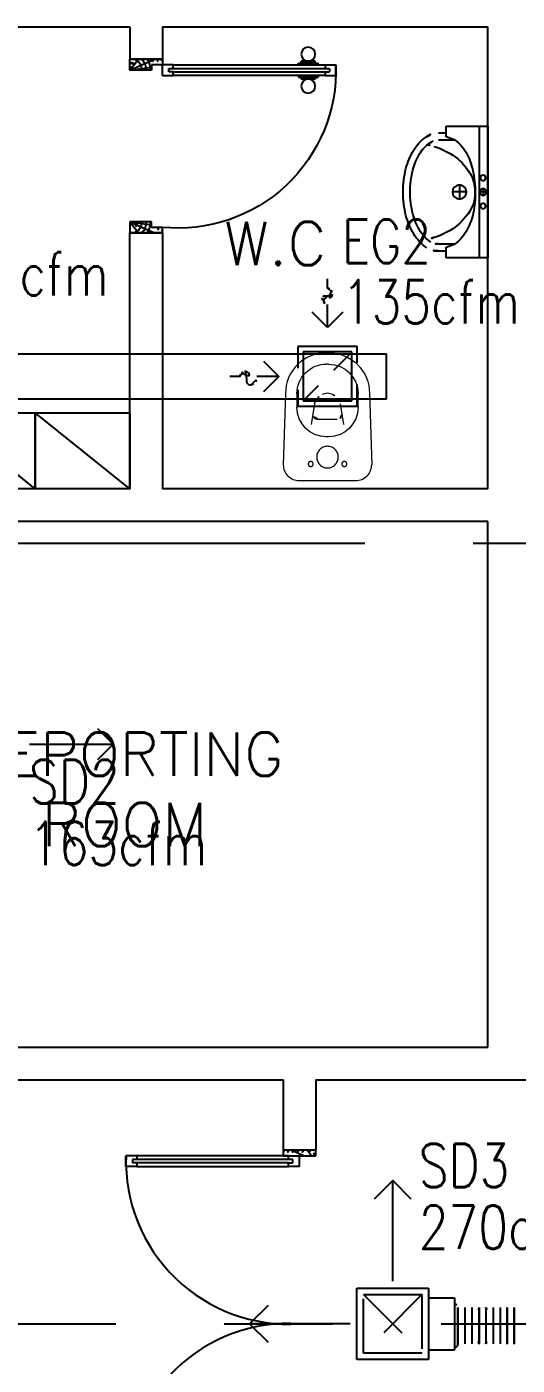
# Model space of a CAD drawing. Extents: x 417866230.2 to 417866327.8, y 43498045.5 to 43498135.4.
# Drawn here: x 417866267.89 to 417866270.15, y 43498110.93 to 43498117.1 of the extents above; entities that cross this region are included whole.
import ezdxf
from ezdxf.enums import TextEntityAlignment as Align

# ---------------------------------------------------------------- set-up
doc = ezdxf.new("R2010")
doc.units = 0
doc.header["$MEASUREMENT"] = 0
for name, pattern in [('CENTERX2', [4, 2.5, -0.5, 0.5, -0.5]), ('HIDDEN', [0.375, 0.25, -0.125]), ('HIDDEN2', [0.1875, 0.125, -0.0625])]:
    doc.linetypes.add(name, pattern=pattern)
doc.layers.get('0').update_dxf_attribs({"linetype": 'CONTINUOUS'})
for name, color, linetype in [('AXES', 11, 'CENTERX2'), ('DOOR', 9, 'CONTINUOUS'), ('E-PANELBX', 9, 'CONTINUOUS'), ('EXDUCT', 10, 'CONTINUOUS'), ('FIX', 9, 'CONTINUOUS'), ('HAT', 12, 'CONTINUOUS'), ('M-AC-FLEX', 3, 'CONTINUOUS'), ('M-EGU.', 2, 'CONTINUOUS'), ('RM-NAME', 9, 'CONTINUOUS'), ('SCD', 2, 'CONTINUOUS'), ('SUNI-FUR', 9, 'CONTINUOUS'), ('WALL', 4, 'CONTINUOUS')]:
    doc.layers.add(name, color=color, linetype=linetype)
doc.styles.add('ROMANS', font='ROMANS.shx', dxfattribs={"width": 0.6})

# ---------------------------------------------------------------- blocks, each defined once
blk = doc.blocks.new('A$C6F293607')
at = {"layer": 'DOOR', "color": 0, "linetype": 'ByBlock'}
for p, q in [((80.9, 875), (130.9, 875)), ((130.9, 875), (80.9, 875)), ((80.9, 825), (80.9, 875)), ((130.9, 825), (130.9, 875)), ((1630.9, 875), (1580.9, 875)), ((1580.9, 875), (1630.9, 875)), ((1580.9, 825), (1580.9, 875)), ((1630.9, 825), (1630.9, 875)), ((80.9, 825), (97.9, 825)), ((97.9, 845), (113.9, 845)), ((97.9, 825), (97.9, 845)), ((113.9, 825), (113.9, 845)), ((113.9, 825), (130.9, 825)), ((1597.9, 825), (1580.9, 825)), ((1613.9, 845), (1597.9, 845)), ((1597.9, 825), (1597.9, 845)), ((1613.9, 825), (1613.9, 845)), ((1630.9, 825), (1613.9, 825)), ((73.7, 780), (64.7, 780)), ((64.7, 780), (64.7, 715.2)), ((80.9, 792.6), (73.7, 792.6)), ((73.7, 702.6), (73.7, 792.6)), ((73.7, 780), (73.7, 715.2)), ((130.9, 792.6), (138.1, 792.6)), ((138.1, 702.6), (138.1, 792.6)), ((138.1, 780), (147.1, 780)), ((138.1, 780), (138.1, 715.2)), ((147.1, 780), (147.1, 715.2)), ((73.7, 715.2), (64.7, 715.2)), ((80.9, 702.6), (73.7, 702.6)), ((130.9, 702.6), (138.1, 702.6)), ((138.1, 715.2), (147.1, 715.2)), ((55.9, 0), (55.9, 150)), ((55.9, 150), (80.9, 150)), ((80.9, 150), (80.9, 0)), ((97.9, 125), (80.9, 125)), ((80.9, 125), (80.9, 75)), ((97.9, 105), (97.9, 125)), ((130.9, 125), (113.9, 125)), ((113.9, 125), (113.9, 105)), ((130.9, 75), (130.9, 125)), ((1580.9, 125), (1597.9, 125)), ((1580.9, 75), (1580.9, 125)), ((1597.9, 125), (1597.9, 105)), ((1613.9, 125), (1630.9, 125)), ((1613.9, 105), (1613.9, 125)), ((1655.9, 150), (1630.9, 150)), ((1630.9, 150), (1630.9, 0)), ((1630.9, 125), (1630.9, 75)), ((1655.9, 0), (1655.9, 150)), ((130.9, 75), (80.9, 75)), ((113.9, 105), (97.9, 105)), ((1580.9, 75), (1630.9, 75)), ((1597.9, 105), (1613.9, 105)), ((80.9, 0), (55.9, 0)), ((1630.9, 0), (1655.9, 0))]:
    blk.add_line(p, q, dxfattribs=at)
at = {"layer": 'DOOR', "linetype": 'ByBlock'}
for p, q in [((80.9, 125), (80.9, 825)), ((97.9, 125), (97.9, 825)), ((113.9, 125), (113.9, 825)), ((130.9, 825), (130.9, 125)), ((1580.9, 825), (1580.9, 125)), ((1597.9, 125), (1597.9, 825)), ((1613.9, 125), (1613.9, 825)), ((1630.9, 125), (1630.9, 825))]:
    blk.add_line(p, q, dxfattribs=at)
at = {"layer": 'DOOR', "color": 9, "linetype": 'ByBlock'}
for p, q in [((80.9, 56.9), (55.9, 113.7)), ((1630.9, 56.9), (1655.9, 113.7)), ((80.9, 20.1), (55.9, 40.1)), ((1630.9, 20.1), (1655.9, 40.1))]:
    blk.add_line(p, q, dxfattribs=at)
at = {"layer": 'DOOR', "color": 0, "linetype": 'ByBlock'}
for centre in [(32.4, 747.6), (179.5, 747.6)]:
    blk.add_circle(centre, 32.4, dxfattribs=at)
at = {"layer": 'DOOR', "linetype": 'HIDDEN', "ltscale": 0.5}
for centre, start, end in [((105.9, 123.8), 356.27506, 91.90618), ((1605.9, 123.8), 88.09382, 183.72494)]:
    blk.add_arc(centre, 751.6, start, end, dxfattribs=at)
at = {"layer": 'DOOR', "color": 9, "linetype": 'ByBlock'}
for centre, radius, start, end in [((105.9, 0), 154.4, 103.71423, 108.89471), ((105.9, 0), 134.4, 100.71998, 111.84015), ((1605.9, 0), 134.4, 68.15985, 79.28002), ((1605.9, 0), 154.4, 71.10529, 76.28577), ((105.9, 0), 114.4, 102.62257, 115.91616), ((105.9, 0), 94.4, 105.35656, 121.98181), ((105.9, 0), 74.4, 109.63413, 132.22357), ((1605.9, 0), 114.4, 64.08384, 77.37743), ((1605.9, 0), 94.4, 58.01819, 74.64344), ((1605.9, 0), 74.4, 47.77643, 70.36587), ((105.9, 0), 54.4, 117.35758, 156.79262), ((105.9, 0), 34.4, 136.61069, 180), ((1605.9, 0), 54.4, 23.20738, 62.64242), ((1605.9, 0), 34.4, 0, 43.38931)]:
    blk.add_arc(centre, radius, start, end, dxfattribs=at)
blk = doc.blocks.new('RM1')
at = {"layer": 'RM-NAME', "style": 'ROMANS'}
for tag, p in [('ROOMNAME1', (0, 323.8)), ('ROOMNAME2', (0, 0))]:
    blk.add_attdef(tag, text='', height=200, dxfattribs=at).set_placement(p, align=Align.MIDDLE)
blk = doc.blocks.new('A$C3CD36B94')
at = {"layer": 'DOOR', "color": 0, "linetype": 'ByBlock'}
for p, q in [((105.9, 950.4), (55.9, 950.4)), ((55.9, 800.4), (55.9, 950.4)), ((105.9, 850.4), (105.9, 950.4)), ((805.9, 950.4), (855.9, 950.4)), ((805.9, 850.4), (805.9, 950.4)), ((855.9, 800.4), (855.9, 950.4)), ((855.9, 950.4), (855.9, 800.4)), ((80.9, 850.4), (105.9, 850.4)), ((80.9, 800.4), (80.9, 850.4)), ((830.9, 850.4), (805.9, 850.4)), ((830.9, 800.4), (830.9, 850.4)), ((55.9, 800.4), (80.9, 800.4)), ((130.9, 800.4), (80.9, 800.4)), ((80.9, 750.4), (80.9, 800.4)), ((97.9, 750.4), (80.9, 750.4)), ((113.9, 770.4), (97.9, 770.4)), ((97.9, 770.4), (97.9, 750.4)), ((113.9, 750.4), (113.9, 770.4)), ((130.9, 750.4), (113.9, 750.4)), ((130.9, 800.4), (130.9, 750.4)), ((855.9, 800.4), (830.9, 800.4)), ((64.7, 95.4), (64.7, 160.2)), ((73.7, 160.2), (64.7, 160.2)), ((73.7, 172.8), (73.7, 82.8)), ((80.9, 172.8), (73.7, 172.8)), ((73.7, 95.4), (73.7, 160.2)), ((130.9, 172.8), (138.1, 172.8)), ((138.1, 172.8), (138.1, 82.8)), ((138.1, 95.4), (138.1, 160.2)), ((138.1, 160.2), (147.1, 160.2)), ((147.1, 95.4), (147.1, 160.2)), ((73.7, 95.4), (64.7, 95.4)), ((80.9, 82.8), (73.7, 82.8)), ((130.9, 82.8), (138.1, 82.8)), ((138.1, 95.4), (147.1, 95.4)), ((80.9, 50.4), (80.9, 0.4)), ((80.9, 50.4), (97.9, 50.4)), ((130.9, 0.4), (80.9, 0.4)), ((80.9, 0.4), (130.9, 0.4)), ((97.9, 50.4), (97.9, 30.4)), ((97.9, 30.4), (113.9, 30.4)), ((113.9, 50.4), (113.9, 30.4)), ((113.9, 50.4), (130.9, 50.4)), ((130.9, 50.4), (130.9, 0.4))]:
    blk.add_line(p, q, dxfattribs=at)
at = {"layer": 'DOOR', "color": 9, "linetype": 'ByBlock'}
for p, q in [((105.9, 950.4), (55.9, 910.3)), ((105.9, 950.4), (55.9, 836.7)), ((105.9, 950.4), (92.6, 850.4)), ((805.9, 950.4), (819.3, 850.4)), ((805.9, 950.4), (855.9, 836.7)), ((805.9, 950.4), (855.9, 910.3))]:
    blk.add_line(p, q, dxfattribs=at)
at = {"layer": 'DOOR', "linetype": 'ByBlock'}
for p, q in [((80.9, 750.4), (80.9, 50.4)), ((97.9, 750.4), (97.9, 50.4)), ((113.9, 750.4), (113.9, 50.4)), ((130.9, 50.4), (130.9, 750.4))]:
    blk.add_line(p, q, dxfattribs=at)
at = {"layer": 'DOOR', "color": 0, "linetype": 'ByBlock'}
for centre in [(32.4, 127.8), (179.5, 127.8)]:
    blk.add_circle(centre, 32.4, dxfattribs=at)
at = {"layer": 'DOOR', "color": 9, "linetype": 'ByBlock'}
for centre, radius, start, end in [((105.9, 950.4), 54.4, 203.20738, 270), ((105.9, 950.4), 34.4, 180, 270), ((105.9, 950.4), 14.4, 180, 270), ((805.9, 950.4), 34.4, 270, 0), ((805.9, 950.4), 14.4, 270, 0), ((805.9, 950.4), 54.4, 270, 336.79262), ((105.9, 950.4), 74.4, 227.77643, 270), ((105.9, 950.4), 94.4, 238.01819, 270), ((805.9, 950.4), 74.4, 270, 312.22357), ((805.9, 950.4), 94.4, 270, 301.98181), ((105.9, 950.4), 114.4, 244.08384, 257.37743), ((105.9, 950.4), 134.4, 248.15985, 259.28002), ((105.9, 950.4), 154.4, 251.10529, 256.28577), ((805.9, 950.4), 134.4, 280.71998, 291.84015), ((805.9, 950.4), 154.4, 283.71423, 288.89471)]:
    blk.add_arc(centre, radius, start, end, dxfattribs=at)
at = {"layer": 'DOOR', "linetype": 'HIDDEN', "ltscale": 0.5}
blk.add_arc((105.9, 728.6), 728.6, 268.03354, 5.66169, dxfattribs=at)
blk = doc.blocks.new('WC')
at = {"layer": 'FIX', "lineweight": 20}
for p, q in [((475, 140.8), (538, 140.8)), ((394.8, 75.7), (490.4, 60.1)), ((339, 4.8), (339, -4.8)), ((533.7, 24.2), (539.5, 0)), ((539.5, 0), (533.7, -24.2)), ((674, 4.8), (674, -4.8)), ((490.4, -60.1), (394.8, -75.7)), ((538, -140.8), (475, -140.8)), ((213.2, -203.8), (210, -203.8))]:
    blk.add_line(p, q, dxfattribs=at)
at = {"layer": 'FIX', "linetype": 'Continuous', "lineweight": 20}
blk.add_line((420.1, -47.3), (420.4, 44.6), dxfattribs=at)
at = {"layer": 'FIX', "lineweight": 20}
for points in [[(210, -203.8, -0.414214), (137, -130.8), (137, 0), (137, 130.8, -0.414214), (210, 203.8)], [(727, -4.8), (727, 4.8, 0.414214), (538, 193.8), (210, 203.8)], [(727, 4.8), (727, -4.8, -0.414214), (538, -193.8), (210, -203.8)]]:
    blk.add_lwpolyline(points, format="xyb", dxfattribs=at)
at = {"layer": 'FIX', "linetype": 'HIDDEN', "lineweight": 20, "ltscale": 0.05}
for centre in [(213.2, 77.5), (213.2, -77.5)]:
    blk.add_circle(centre, 11.6, dxfattribs=at)
at = {"layer": 'FIX', "linetype": 'HIDDEN2', "lineweight": 20, "ltscale": 0.3}
blk.add_circle((245, 0), 49.8, dxfattribs=at)
at = {"layer": 'FIX', "lineweight": 20}
for centre, radius, start, end in [((475, 4.8), 136, 90, 180), ((538, 4.8), 136, 360, 90), ((464.4, -17.6), 82, 51.07583, 71.50405), ((473, -6.9), 68.2, 27.15318, 51.07583), ((475, -4.8), 136, 180, 270), ((464.4, 17.6), 82, 288.49595, 308.92417), ((473, 6.9), 68.2, 308.92417, 332.84682), ((538, -4.8), 136, 270, 0)]:
    blk.add_arc(centre, radius, start, end, dxfattribs=at)
at = {"layer": 'FIX', "linetype": 'Continuous', "lineweight": 20}
for centre, start, end in [((442.7, 45.5), 88.38785, 182.33379), ((442.4, -45.6), 177.66621, 271.61215)]:
    blk.add_arc(centre, 22.3, start, end, dxfattribs=at)
blk = doc.blocks.new('3')
at = {"layer": 'SUNI-FUR', "linetype": 'Continuous'}
for p, q in [((-0.3039, 0), (-0.3039, -0.1919)), ((0.3039, 0), (-0.3039, 0)), ((0.3039, -0.1919), (0.3039, 0)), ((0.3039, -0.039), (-0.3039, -0.039)), ((0.0156, -0.021), (-0.0155, -0.021)), ((0, -0.0055), (0, -0.0366)), ((0, -0.0975), (0, -0.1625)), ((-0.2537, -0.1919), (-0.2387, -0.1496)), ((-0.2389, -0.2275), (-0.2389, -0.15)), ((0.0325, -0.13), (-0.0325, -0.13)), ((0.2387, -0.1496), (0.2537, -0.1919)), ((0.2389, -0.15), (0.2389, -0.2275)), ((-0.3039, -0.1919), (-0.2537, -0.1919)), ((-0.2714, -0.2275), (-0.2714, -0.1919)), ((0.2537, -0.1919), (0.3039, -0.1919)), ((0.2714, -0.1919), (0.2714, -0.2275))]:
    blk.add_line(p, q, dxfattribs=at)
for centre, radius in [((-0.065, -0.021), 0.0124), ((0, -0.021), 0.0155), ((0.065, -0.021), 0.0124), ((0, -0.13), 0.0325)]:
    blk.add_circle(centre, radius, dxfattribs=at)
for centre, radius, start, end in [((-0.0078, -0.528), 0.4705, 89.0532, 100.98953), ((-0.012, -0.189), 0.1301, 84.85355, 119.44542), ((0.0031, -0.2275), 0.1682, 61.44413, 91.16775), ((0, -0.5271), 0.4694, 78.06366, 90), ((-0.0851, -0.2667), 0.1932, 117.03767, 142.6695), ((-0.028, -0.3651), 0.3068, 103.08645, 118.18778), ((0.0537, -0.3121), 0.2697, 118.74222, 143.05777), ((-0.0403, -0.2967), 0.2498, 35.96083, 60.27638), ((0.0338, -0.3673), 0.3061, 62.96233, 78.06366), ((0.0851, -0.2667), 0.1932, 37.3305, 62.96233), ((0.104, -0.3429), 0.3284, 144.03917, 163.27388), ((-0.104, -0.3429), 0.3284, 16.72612, 35.96083), ((-0.1911, -0.2352), 0.0807, 174.55389, 214.67303), ((-0.1868, -0.2338), 0.0525, 173.08928, 213.20841), ((0.1708, -0.2275), 0.068, 325.32697, 0), ((0.1708, -0.2275), 0.1005, 325.32697, 0), ((-0.0828, -0.1603), 0.2123, 214.67303, 239.08672), ((-0.0828, -0.1603), 0.1798, 214.67303, 239.08672), ((0.2045, -0.3731), 0.4333, 163.27388, 167.37502), ((0.0893, -0.1711), 0.1672, 300.91328, 325.32697), ((0.0893, -0.1711), 0.1997, 300.91328, 325.32697), ((-0.2045, -0.3731), 0.4333, 12.73586, 16.72612), ((-0.0354, -0.0811), 0.3046, 239.08672, 256.06993), ((-0.0354, -0.0811), 0.2721, 239.08672, 256.06993), ((0, 0.0617), 0.4192, 256.06993, 270), ((0, 0.0617), 0.4192, 270, 283.93007), ((0.0354, -0.0811), 0.2721, 283.93007, 300.91328), ((0.0354, -0.0811), 0.3046, 283.93007, 300.91328), ((0, 0.0617), 0.4517, 256.06993, 270), ((0, 0.0617), 0.4517, 270, 283.93007)]:
    blk.add_arc(centre, radius, start, end, dxfattribs=at)
blk = doc.blocks.new('9RCD')
at = {"color": 2}
blk.add_line((0, 407), (0, 450), dxfattribs=at)
at = {"layer": 'M-EGU.'}
for p, q in [((0, 225), (0, 331.9)), ((0, 225), (-70.7, 295.7)), ((70.7, 295.7), (0, 225)), ((-295.7, 70.7), (-225, 0)), ((112.5, 112.5), (-112.5, 112.5)), ((-112.5, 112.5), (-112.5, -112.5)), ((112.5, -112.5), (112.5, 112.5)), ((-225, 0), (-326.1, 0)), ((-225, 0), (-295.7, -70.7)), ((-112.5, -112.5), (112.5, -112.5))]:
    blk.add_line(p, q, dxfattribs=at)
at = {"layer": 'M-EGU.', "linetype": 'HIDDEN'}
for p, q in [((137.5, 137.5), (-137.5, 137.5)), ((-137.5, 137.5), (-137.5, -137.5)), ((137.5, -137.5), (137.5, 137.5)), ((-112.5, -112.5), (112.5, 112.5)), ((-137.5, -137.5), (137.5, -137.5))]:
    blk.add_line(p, q, dxfattribs=at)
at = {"layer": 'M-EGU.', "color": 2}
blk.add_line((-405.7, 0), (-450, 0), dxfattribs=at)
blk.add_lwpolyline([(0, 407, -0.187862), (18.4, 395.6, -0.202645), (23.4, 376.1, -0.616915), (-1.7, 368, 0.668708), (-25.3, 358.4, 0.194285), (-18.2, 340.4, 0.186051), (0, 331.9)], format="xyb", dxfattribs=at)
at = {"layer": 'M-EGU.'}
blk.add_lwpolyline([(-405.7, 0, -0.1324), (-394.5, 16.1, -0.15664), (-379.1, 22.4, -0.736612), (-366.5, -9, 0.774232), (-352.6, -39.4, 0.203349), (-331.5, -25.7, 0.193808), (-326.1, 0)], format="xyb", dxfattribs=at)

msp = doc.modelspace()

# ---------------------------------------------------------------- linework, layer by layer
at = {"layer": 'AXES'}
for p, q in [((417866230.9454, 43498114.7221), (417866300.0369, 43498114.7221)), ((417866241.7969, 43498111.1221), (417866300.0369, 43498111.1221))]:
    msp.add_line(p, q, dxfattribs=at)
at = {"layer": 'E-PANELBX'}
for p, q in [((417866267.9244, 43498114.9721), (417866267.4869, 43498115.3221)), ((417866268.3619, 43498114.9721), (417866267.9244, 43498115.3221))]:
    msp.add_line(p, q, dxfattribs=at)
for points in [[(417866267.4869, 43498115.3221), (417866267.9244, 43498115.3221), (417866267.9244, 43498114.9721), (417866267.4869, 43498114.9721)], [(417866267.9244, 43498115.3221), (417866268.3619, 43498115.3221), (417866268.3619, 43498114.9721), (417866267.9244, 43498114.9721)]]:
    msp.add_lwpolyline(points, close=True, dxfattribs=at)
at = {"layer": 'EXDUCT', "linetype": 'Continuous'}
for p, q in [((417866262.0471, 43498115.5951), (417866269.546, 43498115.5951)), ((417866269.546, 43498115.3851), (417866269.546, 43498115.5951)), ((417866269.546, 43498115.3851), (417866262.1473, 43498115.3851))]:
    msp.add_line(p, q, dxfattribs=at)
at = {"layer": 'M-AC-FLEX', "color": 11}
for p, q in [((417866269.8743, 43498111.197), (417866269.8743, 43498111.0289)), ((417866269.8743, 43498111.0286), (417866269.8743, 43498111.1967)), ((417866269.9069, 43498111.197), (417866269.9069, 43498111.0289)), ((417866269.9069, 43498111.197), (417866269.9069, 43498111.0289)), ((417866269.9394, 43498111.197), (417866269.9394, 43498111.0289)), ((417866269.9394, 43498111.197), (417866269.9394, 43498111.0289)), ((417866269.972, 43498111.197), (417866269.972, 43498111.0289)), ((417866269.972, 43498111.197), (417866269.972, 43498111.0289)), ((417866269.972, 43498111.0286), (417866269.972, 43498111.1967)), ((417866269.972, 43498111.0286), (417866269.972, 43498111.1967)), ((417866270.0041, 43498111.197), (417866270.0041, 43498111.0289)), ((417866270.0366, 43498111.197), (417866270.0366, 43498111.0289)), ((417866270.0366, 43498111.197), (417866270.0366, 43498111.0289)), ((417866270.0692, 43498111.197), (417866270.0692, 43498111.0289)), ((417866270.0692, 43498111.197), (417866270.0692, 43498111.0289)), ((417866270.1018, 43498111.197), (417866270.1018, 43498111.0289)), ((417866270.1018, 43498111.197), (417866270.1018, 43498111.0289)), ((417866270.1018, 43498111.0286), (417866270.1018, 43498111.1967)), ((417866270.1018, 43498111.0286), (417866270.1018, 43498111.1967)), ((417866270.1338, 43498111.197), (417866270.1338, 43498111.0289)), ((417866270.1338, 43498111.197), (417866270.1338, 43498111.0289)), ((417866270.1338, 43498111.0286), (417866270.1338, 43498111.1967)), ((417866270.1338, 43498111.0286), (417866270.1338, 43498111.1967))]:
    msp.add_line(p, q, dxfattribs=at)
at = {"layer": 'M-AC-FLEX'}
for points in [[(417866269.8605, 43498111.2128, -0.377983), (417866269.8743, 43498111.1967)], [(417866269.8743, 43498111.197, 1), (417866269.9069, 43498111.197, -1), (417866269.9394, 43498111.197)], [(417866269.9069, 43498111.197, -1), (417866269.8743, 43498111.197)], [(417866269.9394, 43498111.197, 1), (417866269.9069, 43498111.197)], [(417866269.9069, 43498111.197, -1), (417866269.9394, 43498111.197)], [(417866269.972, 43498111.197, -1), (417866269.9394, 43498111.197, 1), (417866269.9069, 43498111.197)], [(417866269.9394, 43498111.197, 1), (417866269.972, 43498111.197)], [(417866269.972, 43498111.197, -0.412332), (417866269.9558, 43498111.1807, -0.412332)], [(417866270.0041, 43498111.1964, -0.00451), (417866270.0041, 43498111.1967, 1.018005), (417866269.972, 43498111.1967)], [(417866269.972, 43498111.1964, 0.00451), (417866269.972, 43498111.1967, -1.018005), (417866270.0041, 43498111.1967)], [(417866270.0041, 43498111.197, 1), (417866270.0366, 43498111.197, -1), (417866270.0692, 43498111.197)], [(417866270.0041, 43498111.197, 0.412332), (417866270.0202, 43498111.1807, 0.412332)], [(417866270.0366, 43498111.197, -1), (417866270.0041, 43498111.197)], [(417866270.0366, 43498111.197, -1), (417866270.0692, 43498111.197)], [(417866270.1018, 43498111.197, -1), (417866270.0692, 43498111.197, 1), (417866270.0366, 43498111.197)], [(417866270.0692, 43498111.197, 1), (417866270.0366, 43498111.197)], [(417866270.0692, 43498111.197, 1), (417866270.1018, 43498111.197)], [(417866270.1338, 43498111.1964, -0.00451), (417866270.1338, 43498111.1967, 1.018005), (417866270.1018, 43498111.1967)], [(417866270.1018, 43498111.1964, 0.00451), (417866270.1018, 43498111.1967, -1.018005), (417866270.1338, 43498111.1967)], [(417866270.1338, 43498111.197, 1), (417866270.1664, 43498111.197, -1), (417866270.199, 43498111.197)], [(417866270.1664, 43498111.197, -1), (417866270.1338, 43498111.197)], [(417866269.8743, 43498111.0289, -0.377941), (417866269.8605, 43498111.0128, -0.377941)], [(417866269.8605, 43498111.0128, 0.367782), (417866269.8743, 43498111.0283)], [(417866269.8743, 43498111.0289, -1), (417866269.9069, 43498111.0289, 1), (417866269.9394, 43498111.0289)], [(417866269.8743, 43498111.0289, 0.00451), (417866269.8743, 43498111.0286, -0.008922), (417866269.8743, 43498111.0281)], [(417866269.8743, 43498111.0283, 0.004461), (417866269.8743, 43498111.0286)], [(417866269.972, 43498111.0289, 1), (417866269.9394, 43498111.0289, -1), (417866269.9069, 43498111.0289)], [(417866269.972, 43498111.0289, 0.412332), (417866269.9558, 43498111.0452, 0.412332)], [(417866269.972, 43498111.0289, -0.00451), (417866269.972, 43498111.0286, 0.008922), (417866269.972, 43498111.0281)], [(417866270.0041, 43498111.0289, -0.999838), (417866269.972, 43498111.0283)], [(417866269.972, 43498111.0289, 0.999838), (417866270.0041, 43498111.0283)], [(417866269.972, 43498111.0289, 0.999838), (417866270.0041, 43498111.0283)], [(417866270.0041, 43498111.0289, -0.999838), (417866269.972, 43498111.0283)], [(417866269.972, 43498111.0283, -0.004461), (417866269.972, 43498111.0286)], [(417866269.972, 43498111.0283, -0.004461), (417866269.972, 43498111.0286)], [(417866269.972, 43498111.0286, 0.008922), (417866269.972, 43498111.0281)], [(417866270.0041, 43498111.0289, -0.412332), (417866270.0202, 43498111.0452, -0.412332)], [(417866270.0041, 43498111.0289, -1), (417866270.0366, 43498111.0289, 1), (417866270.0692, 43498111.0289)], [(417866270.0041, 43498111.0289, 0.00451), (417866270.0041, 43498111.0286, -0.008922), (417866270.0041, 43498111.0281)], [(417866270.0041, 43498111.0283, 0.004461), (417866270.0041, 43498111.0286)], [(417866270.0041, 43498111.0286, -0.008922), (417866270.0041, 43498111.0281)], [(417866270.0041, 43498111.0283, 0.004461), (417866270.0041, 43498111.0286)], [(417866270.1018, 43498111.0289, 1), (417866270.0692, 43498111.0289, -1), (417866270.0366, 43498111.0289)], [(417866270.1018, 43498111.0289, -0.00451), (417866270.1018, 43498111.0286, 0.008922), (417866270.1018, 43498111.0281)], [(417866270.1338, 43498111.0289, -0.999838), (417866270.1018, 43498111.0283)], [(417866270.1018, 43498111.0289, 0.999838), (417866270.1338, 43498111.0283)], [(417866270.1018, 43498111.0289, 0.999838), (417866270.1338, 43498111.0283)], [(417866270.1338, 43498111.0289, -0.999838), (417866270.1018, 43498111.0283)], [(417866270.1018, 43498111.0283, -0.004461), (417866270.1018, 43498111.0286)], [(417866270.1018, 43498111.0283, -0.004461), (417866270.1018, 43498111.0286)], [(417866270.1018, 43498111.0286, 0.008922), (417866270.1018, 43498111.0281)], [(417866270.1338, 43498111.0289, -1), (417866270.1664, 43498111.0289, 1), (417866270.199, 43498111.0289)], [(417866270.1338, 43498111.0289, 0.00451), (417866270.1338, 43498111.0286, -0.008922), (417866270.1338, 43498111.0281)], [(417866270.1338, 43498111.0283, 0.004461), (417866270.1338, 43498111.0286)], [(417866270.1338, 43498111.0286, -0.008922), (417866270.1338, 43498111.0281)], [(417866270.1338, 43498111.0283, 0.004461), (417866270.1338, 43498111.0286)]]:
    msp.add_lwpolyline(points, format="xyb", dxfattribs=at)
at = {"layer": 'M-EGU.'}
for p, q in [((417866268.285, 43498113.7956), (417866268.2143, 43498113.8663)), ((417866267.8988, 43498113.7956), (417866268.285, 43498113.7956)), ((417866268.2143, 43498113.7249), (417866268.285, 43498113.7956)), ((417866269.574, 43498111.7821), (417866269.4891, 43498111.6972)), ((417866269.574, 43498111.3187), (417866269.574, 43498111.7821)), ((417866269.6588, 43498111.6972), (417866269.574, 43498111.7821)), ((417866269.409, 43498111.2871), (417866269.739, 43498111.2871)), ((417866269.409, 43498110.9571), (417866269.409, 43498111.2871)), ((417866269.739, 43498111.2871), (417866269.739, 43498110.9571)), ((417866269.739, 43498111.2421), (417866269.859, 43498111.2421)), ((417866269.859, 43498111.2421), (417866269.859, 43498111.0021)), ((417866268.9988, 43498111.2069), (417866268.914, 43498111.1221)), ((417866269.3774, 43498111.1221), (417866268.914, 43498111.1221)), ((417866268.914, 43498111.1221), (417866268.9988, 43498111.0372)), ((417866269.739, 43498111.0021), (417866269.859, 43498111.0021)), ((417866269.739, 43498110.9571), (417866269.409, 43498110.9571))]:
    msp.add_line(p, q, dxfattribs=at)
at = {"layer": 'M-EGU.', "linetype": 'HIDDEN'}
for p, q in [((417866269.439, 43498111.2571), (417866269.709, 43498111.2571)), ((417866269.439, 43498110.9871), (417866269.439, 43498111.2571)), ((417866269.439, 43498111.2571), (417866269.709, 43498110.9871)), ((417866269.709, 43498111.2571), (417866269.439, 43498110.9871)), ((417866269.709, 43498111.2571), (417866269.709, 43498110.9871)), ((417866269.709, 43498110.9871), (417866269.439, 43498110.9871))]:
    msp.add_line(p, q, dxfattribs=at)
at = {"layer": 'WALL'}
for p, q in [((417866265.1219, 43498117.1031), (417866268.3619, 43498117.1031)), ((417866268.3619, 43498117.1031), (417866268.3619, 43498116.9531)), ((417866268.5119, 43498117.1031), (417866270.0119, 43498117.1031)), ((417866268.5119, 43498117.1031), (417866268.5119, 43498116.9531)), ((417866270.0119, 43498114.9721), (417866270.0119, 43498117.1031)), ((417866268.3619, 43498116.9531), (417866268.5119, 43498116.9531)), ((417866268.5119, 43498116.9531), (417866268.3619, 43498116.9531)), ((417866268.3619, 43498116.1531), (417866268.5119, 43498116.1531)), ((417866268.5119, 43498116.1531), (417866268.3619, 43498116.1531)), ((417866268.3619, 43498114.9721), (417866268.3619, 43498116.1531)), ((417866268.5119, 43498116.1531), (417866268.5119, 43498114.9721)), ((417866268.3619, 43498114.9721), (417866265.1219, 43498114.9721)), ((417866270.0119, 43498114.9721), (417866268.5119, 43498114.9721)), ((417866270.0119, 43498114.8221), (417866267.2469, 43498114.8221)), ((417866270.0119, 43498112.3971), (417866270.0119, 43498114.8221)), ((417866265.1219, 43498112.3971), (417866270.0119, 43498112.3971)), ((417866264.9719, 43498112.2471), (417866269.0687, 43498112.2471)), ((417866269.0687, 43498112.2471), (417866269.0687, 43498111.9221)), ((417866269.2187, 43498112.2471), (417866269.2187, 43498111.9221)), ((417866269.2187, 43498112.2471), (417866275.6919, 43498112.2471)), ((417866269.2187, 43498111.9221), (417866269.0687, 43498111.9221))]:
    msp.add_line(p, q, dxfattribs=at)

# ---------------------------------------------------------------- block references
at = {"layer": 'DOOR', "yscale": 0.0009999999892897904, "zscale": 0.001, "rotation": 90}
for name, p, xscale in [('A$C3CD36B94', (417866269.3123, 43498117.009), -0.0009999999892897904), ('A$C6F293607', (417866269.2187, 43498110.2662), 0.0009999999892897904)]:
    msp.add_blockref(name, p, dxfattribs=dict(at, xscale=xscale))
at = {"layer": 'HAT'}
ref = msp.add_blockref('RM1', (417866269.0326, 43498116.1035), dxfattribs=dict(at, xscale=-0.001000000047497451, yscale=0.0009999999892897904, zscale=0.001, rotation=180))
ref.add_attrib('ROOMNAME2', 'W.C', dxfattribs={"layer": 'RM-NAME', "height": 0.2, "style": 'ROMANS'}).set_placement((417866269.0326, 43498116.1035), align=Align.MIDDLE)
ref = msp.add_blockref('RM1', (417866268.3366, 43498113.425), dxfattribs=dict(at, xscale=0.001000000047497451, yscale=0.0009999999892897904, zscale=0.001))
ref.add_attrib('ROOMNAME2', 'ROOM', dxfattribs={"layer": 'RM-NAME', "height": 0.2, "style": 'ROMANS'}).set_placement((417866268.3366, 43498113.425), align=Align.MIDDLE)
ref.add_attrib('ROOMNAME1', 'REPORTING', dxfattribs={"layer": 'RM-NAME', "height": 0.2, "style": 'ROMANS'}).set_placement((417866268.3366, 43498113.7489), align=Align.MIDDLE)
at = {"layer": 'M-EGU.', "xscale": 0.001, "yscale": 0.001, "zscale": 0.001}
msp.add_blockref('9RCD', (417866269.2731, 43498115.491), dxfattribs=at)
at = {"layer": 'SUNI-FUR', "xscale": -1, "rotation": 270}
msp.add_blockref('3', (417866270.0119, 43498116.3412), dxfattribs=at)
at = {"layer": 'WALL', "xscale": -0.0009999999892897904, "yscale": 0.0009999999892897904, "zscale": 0.001, "rotation": 270}
msp.add_blockref('WC', (417866269.2731, 43498114.8736), dxfattribs=at)

# ---------------------------------------------------------------- texts
at = {"layer": 'SCD', "style": 'ROMANS', "width": 0.8}
for s, p in [('EG2', (417866269.3393, 43498116.0137)), ('135cfm', (417866267.4408, 43498115.8643)), ('135cfm', (417866269.3393, 43498115.7352)), ('SD2', (417866267.8963, 43498113.522)), ('163cfm', (417866267.8963, 43498113.2371)), ('SD3', (417866269.6941, 43498111.7524)), ('270cfm', (417866269.6941, 43498111.4675))]:
    msp.add_text(s, height=0.2, dxfattribs=at).set_placement(p)

doc.saveas('drawing.dxf')
